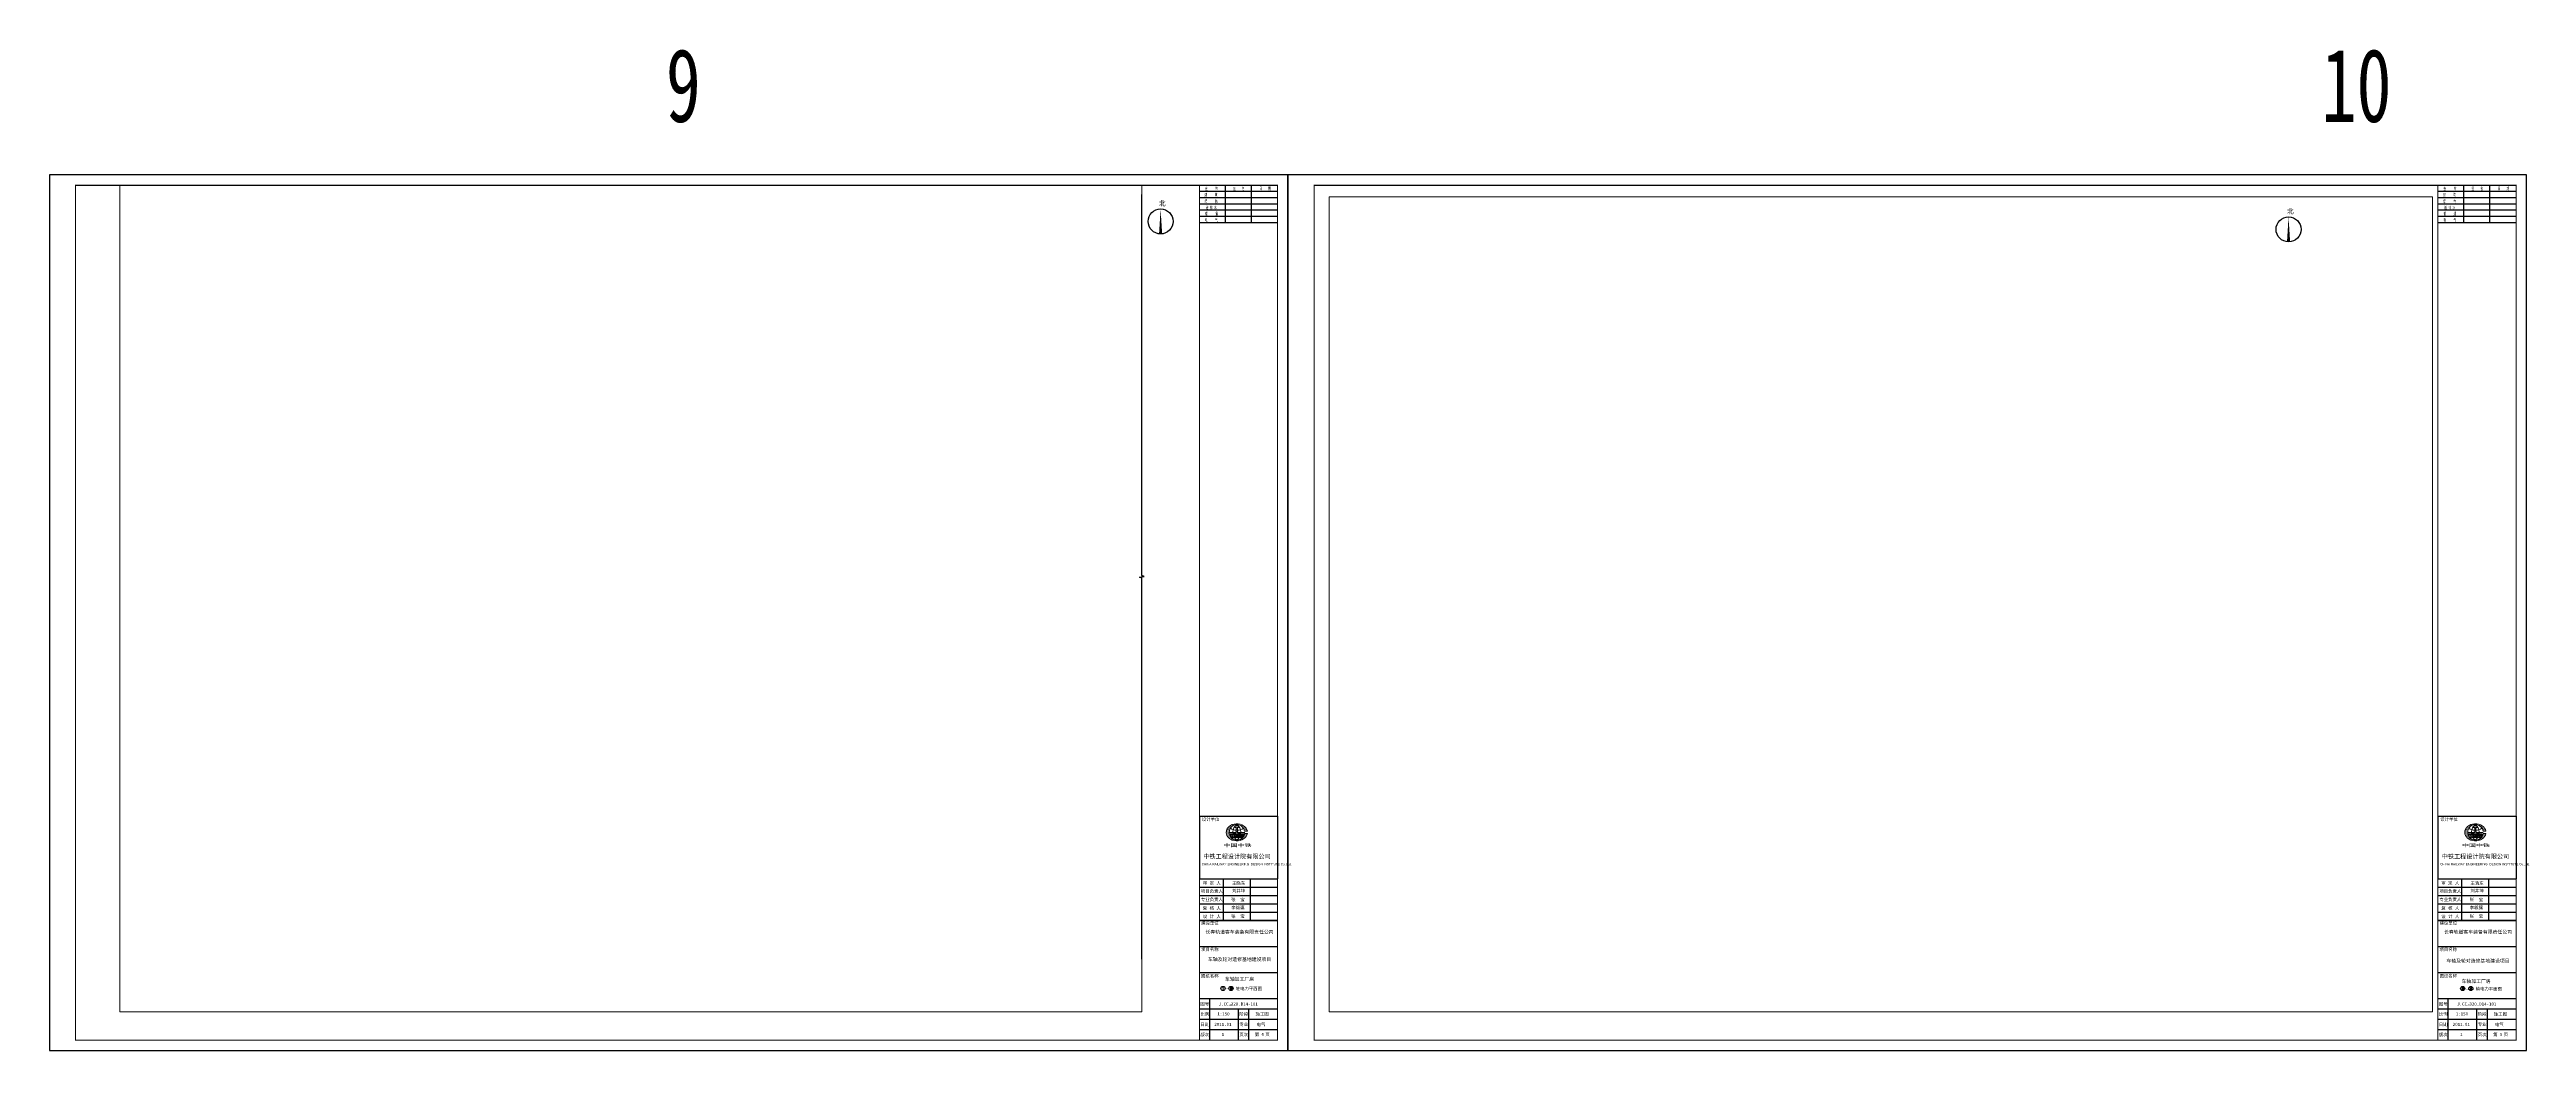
# Paper-space layout 'Layout1' of a CAD drawing. Extents: x -1393 to 985, y 0 to 962.
import ezdxf
from ezdxf.enums import TextEntityAlignment as Align

# ---------------------------------------------------------------- set-up
doc = ezdxf.new("R2010")
doc.units = 0
doc.header["$LTSCALE"] = 1000
doc.header["$MEASUREMENT"] = 0
doc.layers.get('0').update_dxf_attribs({"linetype": 'CONTINUOUS'})
for name, color, linetype in [('AXIS', 7, 'CONTINUOUS'), ('AXIS_TEXT', 7, 'CONTINUOUS'), ('DIM_SYMB', 7, 'CONTINUOUS'), ('PUB_TEXT', 7, 'CONTINUOUS'), ('PUB_TITLE', 7, 'CONTINUOUS'), ('图层3', 7, 'CONTINUOUS'), ('图层5', 2, 'CONTINUOUS'), ('序号', 1, 'CONTINUOUS'), ('视口', 7, 'CONTINUOUS')]:
    doc.layers.add(name, color=color, linetype=linetype)
doc.layers.add('图层1', color=1, linetype='CONTINUOUS', lineweight=20)
doc.layers.add('图层2', color=7, linetype='CONTINUOUS', lineweight=30)
doc.styles.add('-黑体', font='simhei_0.ttf', dxfattribs={"width": 0.8})
doc.styles.add('_TCH_AXIS', font='COMPLEX', dxfattribs={"bigfont": 'GBCBIG'})
doc.styles.add('_TCH_DIM', font='SIMPLEX', dxfattribs={"width": 0.8, "height": 3.5, "bigfont": 'HZTXT'})
doc.styles.add('ST', font='simhei_0.ttf', dxfattribs={"width": 0.8})
doc.styles.add('STYLE-ARIAL', font='arial.ttf')
doc.styles.add('序号', font='simhei_0.ttf', dxfattribs={"width": 0.7})

psp = doc.layouts.get("Layout1")

# ---------------------------------------------------------------- hatches: boundary and pattern name
at = {"layer": '图层3'}
h = psp.add_hatch(dxfattribs=at)
h.set_pattern_fill('DOTS', color=256, scale=30, style=0)
h.set_pattern_definition([(0, (-15656.7878, -5284.3235), (0.238125, 0.47625), [0, -0.47625])])
edge = h.paths.add_edge_path(flags=17)
edge.add_ellipse((-251.5, 213.9), major_axis=(0.438, 0.438), ratio=1, start_angle=57.24, end_angle=132.0356, ccw=False)
edge.add_ellipse((-256, 231.6), major_axis=(-12.5, 12.5), ratio=1, start_angle=149.4413, end_angle=151.5198)
edge.add_line((-251, 214.6), (-251.1, 215.9))
edge.add_ellipse((-252, 215.1), major_axis=(-0.839, 0.839), ratio=1, start_angle=267.2481, end_angle=310.3277)
edge.add_line((-251.9, 216.3), (-253.5, 216.3))
edge.add_ellipse((-253.4, 215.1), major_axis=(-0.839, 0.839), ratio=1, start_angle=-40.3277, end_angle=2.7519)
edge.add_line((-254.3, 215.9), (-254.3, 214.6))
edge.add_ellipse((-249.3, 231.6), major_axis=(12.5, 12.5), ratio=1, start_angle=208.4651, end_angle=210.5587)
edge.add_ellipse((-253.8, 213.9), major_axis=(0.438, 0.438), ratio=1, start_angle=317.9644, end_angle=392.76, ccw=False)
edge.add_line((-253.2, 213.9), (-253.2, 212.7))
edge.add_line((-253.2, 212.7), (-253.2, 210.7))
edge.add_ellipse((-254.4, 210.6), major_axis=(0.865, 0.865), ratio=1, start_angle=238.5159, end_angle=321.8443, ccw=False)
edge.add_ellipse((-256.2, 215.7), major_axis=(4.68, 4.68), ratio=1, start_angle=225.2331, end_angle=243.2431, ccw=False)
edge.add_line((-256.1, 209), (-256.1, 208.4))
edge.add_line((-256.1, 208.4), (-249.2, 208.4))
edge.add_line((-249.2, 208.4), (-249.2, 209))
edge.add_ellipse((-249.2, 215.7), major_axis=(4.68, 4.68), ratio=1, start_angle=206.7569, end_angle=224.8119, ccw=False)
edge.add_ellipse((-251, 210.6), major_axis=(0.865, 0.865), ratio=1, start_angle=128.1557, end_angle=211.4841, ccw=False)
edge.add_line((-252.2, 210.7), (-252.2, 212.7))
edge.add_line((-252.2, 212.7), (-252.1, 213.9))
h.paths.add_polyline_path([(-250.5, 208.2), (-254.7, 208.2), (-254.2, 204.8), (-250.9, 204.8), (-250.7, 205.9), (-253, 205.9), (-253, 206.1), (-250.7, 206.1), (-250.6, 206.9), (-253.1, 206.9), (-253.2, 207.2), (-250.6, 207.2)], flags=17)
h.paths.add_polyline_path([(-254.9, 208.2), (-259.2, 208.2), (-258.2, 204.8), (-256.7, 204.8), (-257.1, 206.1), (-255.8, 204.8), (-254.4, 204.8), (-255.5, 206.1), (-254.6, 206.1)], flags=17)
h.paths.add_polyline_path([(-256.3, 207.3), (-256.3, 207), (-257.3, 207), (-257.4, 207.3)], flags=16)
h.paths.add_polyline_path([(-246.1, 208.2), (-250.2, 208.2), (-250.6, 204.8), (-246.9, 204.8), (-246.5, 206.6), (-247.9, 206.6), (-248, 205.9), (-249.1, 205.9), (-249, 207.2), (-247.8, 207.2), (-247.8, 206.9), (-246.4, 206.9)], flags=17)
edge = h.paths.add_edge_path()
edge.add_line((-245.2, 210.9), (-242.6, 210.9))
edge.add_ellipse((-252.7, 209.8), major_axis=(10.2, 0), ratio=0.808341, start_angle=7.2811, end_angle=87.4803)
edge.add_line((-252.3, 218), (-253.2, 218))
edge.add_ellipse((-252.7, 209.8), major_axis=(10.2, 0), ratio=0.808341, start_angle=92.5197, end_angle=180)
edge.add_ellipse((-252.7, 209.8), major_axis=(10.2, 0), ratio=0.808341, start_angle=180, end_angle=352.7189)
edge.add_line((-242.6, 208.8), (-245.2, 208.8))
edge.add_ellipse((-252.6, 209.8), major_axis=(-5.27, 5.27), ratio=1, start_angle=184.6113, end_angle=217.2317, ccw=False)
edge.add_line((-246.9, 204.9), (-246.9, 204.8))
edge.add_line((-246.9, 204.8), (-247, 204.8))
edge.add_ellipse((-252.6, 209.8), major_axis=(-5.27, 5.27), ratio=1, start_angle=86.5562, end_angle=183.4438, ccw=False)
edge.add_line((-258.1, 204.8), (-258.2, 204.8))
edge.add_line((-258.2, 204.8), (-258.3, 205))
edge.add_ellipse((-252.6, 209.8), major_axis=(-5.27, 5.27), ratio=1, start_angle=-126.6957, end_angle=85.1031, ccw=False)
h = psp.add_hatch(dxfattribs=at)
h.set_pattern_fill('DOTS', color=256, scale=30, style=0)
h.set_pattern_definition([(0, (-14467.7878, -5284.3235), (0.238125, 0.47625), [0, -0.47625])])
edge = h.paths.add_edge_path(flags=17)
edge.add_ellipse((937.5, 213.9), major_axis=(0.438, 0.438), ratio=1, start_angle=57.24, end_angle=132.0356, ccw=False)
edge.add_ellipse((933, 231.6), major_axis=(-12.5, 12.5), ratio=1, start_angle=149.4413, end_angle=151.5198)
edge.add_line((938, 214.6), (937.9, 215.9))
edge.add_ellipse((937, 215.1), major_axis=(-0.839, 0.839), ratio=1, start_angle=267.2481, end_angle=310.3277)
edge.add_line((937.1, 216.3), (935.5, 216.3))
edge.add_ellipse((935.6, 215.1), major_axis=(-0.839, 0.839), ratio=1, start_angle=-40.3277, end_angle=2.7519)
edge.add_line((934.7, 215.9), (934.7, 214.6))
edge.add_ellipse((939.7, 231.6), major_axis=(12.5, 12.5), ratio=1, start_angle=208.4651, end_angle=210.5587)
edge.add_ellipse((935.2, 213.9), major_axis=(0.438, 0.438), ratio=1, start_angle=317.9644, end_angle=392.76, ccw=False)
edge.add_line((935.8, 213.9), (935.8, 212.7))
edge.add_line((935.8, 212.7), (935.8, 210.7))
edge.add_ellipse((934.6, 210.6), major_axis=(0.865, 0.865), ratio=1, start_angle=238.5159, end_angle=321.8443, ccw=False)
edge.add_ellipse((932.8, 215.7), major_axis=(4.68, 4.68), ratio=1, start_angle=225.2331, end_angle=243.2431, ccw=False)
edge.add_line((932.9, 209), (932.9, 208.4))
edge.add_line((932.9, 208.4), (939.8, 208.4))
edge.add_line((939.8, 208.4), (939.8, 209))
edge.add_ellipse((939.8, 215.7), major_axis=(4.68, 4.68), ratio=1, start_angle=206.7569, end_angle=224.8119, ccw=False)
edge.add_ellipse((938, 210.6), major_axis=(0.865, 0.865), ratio=1, start_angle=128.1557, end_angle=211.4841, ccw=False)
edge.add_line((936.8, 210.7), (936.8, 212.7))
edge.add_line((936.8, 212.7), (936.9, 213.9))
h.paths.add_polyline_path([(938.5, 208.2), (934.3, 208.2), (934.8, 204.8), (938.1, 204.8), (938.3, 205.9), (936, 205.9), (936, 206.1), (938.3, 206.1), (938.4, 206.9), (935.9, 206.9), (935.8, 207.2), (938.4, 207.2)], flags=17)
h.paths.add_polyline_path([(934.1, 208.2), (929.8, 208.2), (930.8, 204.8), (932.3, 204.8), (931.9, 206.1), (933.2, 204.8), (934.6, 204.8), (933.5, 206.1), (934.4, 206.1)], flags=17)
h.paths.add_polyline_path([(932.7, 207.3), (932.7, 207), (931.7, 207), (931.6, 207.3)], flags=16)
h.paths.add_polyline_path([(942.9, 208.2), (938.8, 208.2), (938.4, 204.8), (942.1, 204.8), (942.5, 206.6), (941.1, 206.6), (941, 205.9), (939.9, 205.9), (940, 207.2), (941.2, 207.2), (941.2, 206.9), (942.6, 206.9)], flags=17)
edge = h.paths.add_edge_path()
edge.add_line((943.8, 210.9), (946.4, 210.9))
edge.add_ellipse((936.3, 209.8), major_axis=(10.2, 0), ratio=0.808341, start_angle=7.2811, end_angle=87.4803)
edge.add_line((936.7, 218), (935.8, 218))
edge.add_ellipse((936.3, 209.8), major_axis=(10.2, 0), ratio=0.808341, start_angle=92.5197, end_angle=180)
edge.add_ellipse((936.3, 209.8), major_axis=(10.2, 0), ratio=0.808341, start_angle=180, end_angle=352.7189)
edge.add_line((946.4, 208.8), (943.8, 208.8))
edge.add_ellipse((936.4, 209.8), major_axis=(-5.27, 5.27), ratio=1, start_angle=184.6113, end_angle=217.2317, ccw=False)
edge.add_line((942.1, 204.9), (942.1, 204.8))
edge.add_line((942.1, 204.8), (942, 204.8))
edge.add_ellipse((936.4, 209.8), major_axis=(-5.27, 5.27), ratio=1, start_angle=86.5562, end_angle=183.4438, ccw=False)
edge.add_line((930.9, 204.8), (930.8, 204.8))
edge.add_line((930.8, 204.8), (930.7, 205))
edge.add_ellipse((936.4, 209.8), major_axis=(-5.27, 5.27), ratio=1, start_angle=-126.6957, end_angle=85.1031, ccw=False)

# ---------------------------------------------------------------- linework, layer by layer
for p, q in [((-213.6, 825.3), (-288.6, 825.3)), ((-213.6, 819.3), (-288.6, 819.3)), ((-213.6, 813.3), (-288.6, 813.3)), ((-263.6, 795.3), (-263.6, 831.3)), ((-238.6, 795.3), (-238.6, 831.3)), ((975.4, 825.3), (900.4, 825.3)), ((975.4, 819.3), (900.4, 819.3)), ((975.4, 813.3), (900.4, 813.3)), ((925.4, 795.3), (925.4, 831.3)), ((950.4, 795.3), (950.4, 831.3)), ((-213.6, 807.3), (-288.6, 807.3)), ((-213.6, 801.3), (-288.6, 801.3)), ((-213.6, 795.3), (-288.6, 795.3)), ((975.4, 807.3), (900.4, 807.3)), ((975.4, 801.3), (900.4, 801.3)), ((975.4, 795.3), (900.4, 795.3)), ((-288.6, 157.3), (-213.6, 157.3)), ((-288.6, 149.3), (-213.6, 149.3)), ((-265.6, 125.3), (-265.6, 165.3)), ((-239.6, 125.3), (-239.6, 165.3)), ((900.4, 157.3), (975.4, 157.3)), ((900.4, 149.3), (975.4, 149.3)), ((923.4, 125.3), (923.4, 165.3)), ((949.4, 125.3), (949.4, 165.3)), ((-288.6, 141.3), (-213.6, 141.3)), ((-288.6, 133.3), (-213.6, 133.3)), ((900.4, 141.3), (975.4, 141.3)), ((900.4, 133.3), (975.4, 133.3)), ((-278.6, 10.3), (-278.6, 50.3)), ((910.4, 10.3), (910.4, 50.3)), ((-288.6, 40.3), (-213.6, 40.3)), ((-288.6, 30.3), (-213.6, 30.3)), ((-251.1, 10.3), (-251.1, 40.3)), ((-241.1, 10.3), (-241.1, 40.3)), ((900.4, 40.3), (975.4, 40.3)), ((900.4, 30.3), (975.4, 30.3)), ((937.9, 10.3), (937.9, 40.3)), ((947.9, 10.3), (947.9, 40.3)), ((-288.6, 20.3), (-213.6, 20.3)), ((900.4, 20.3), (975.4, 20.3))]:
    psp.add_line(p, q)
at = {"color": 5}
for p, q in [((-288.6, 225.3), (-288.6, 165.3)), ((-288.6, 225.3), (-213.6, 225.3)), ((-213.6, 225.3), (-213.6, 165.3)), ((900.4, 225.3), (900.4, 165.3)), ((900.4, 225.3), (975.4, 225.3)), ((975.4, 225.3), (975.4, 165.3)), ((-288.6, 165.3), (-213.6, 165.3)), ((-288.6, 165.3), (-213.6, 165.3)), ((-288.6, 165.3), (-213.6, 165.3)), ((900.4, 165.3), (975.4, 165.3)), ((900.4, 165.3), (975.4, 165.3)), ((900.4, 165.3), (975.4, 165.3)), ((-288.6, 125.3), (-213.6, 125.3)), ((900.4, 125.3), (975.4, 125.3)), ((-288.6, 100.3), (-213.6, 100.3)), ((900.4, 100.3), (975.4, 100.3)), ((-288.6, 75.3), (-213.6, 75.3)), ((900.4, 75.3), (975.4, 75.3)), ((-288.6, 50.3), (-213.6, 50.3)), ((900.4, 50.3), (975.4, 50.3))]:
    psp.add_line(p, q, dxfattribs=at)
at = {"layer": 'AXIS'}
for centre in [(-266, 59.9), (-258.3, 59.9), (924.2, 59.8), (932, 59.8)]:
    psp.add_circle(centre, 2, dxfattribs=at)
at = {"layer": 'DIM_SYMB'}
psp.add_lwpolyline([(-343.9, 87.9), (-343.9, 454.1), (-346, 454.9), (-341.8, 455.6), (-343.9, 456.4), (-343.9, 822.6)], dxfattribs=at)
for points in [[(-325.9, 784.6, 3, 0, 0), (-325.9, 808.6, 0, 0, 0)], [(757, 777, 3, 0, 0), (757, 801, 0, 0, 0)]]:
    psp.add_lwpolyline(points, format="xyseb", dxfattribs=at)
for centre in [(-325.9, 796.6), (757, 789)]:
    psp.add_circle(centre, 12, dxfattribs=at)
at = {"layer": 'PUB_TITLE'}
for p, q in [((-288.6, 225.3), (-213.6, 225.3)), ((900.4, 225.3), (975.4, 225.3))]:
    psp.add_line(p, q, dxfattribs=at)
for points in [[(-1392.6, 0.3), (-203.6, 0.3), (-203.6, 841.3), (-1392.6, 841.3)], [(-203.6, 0.3), (985.4, 0.3), (985.4, 841.3), (-203.6, 841.3)]]:
    psp.add_lwpolyline(points, close=True, dxfattribs=at)
at = {"layer": 'PUB_TITLE', "const_width": 1}
for points in [[(-1367.6, 10.3), (-213.6, 10.3), (-213.6, 831.3), (-1367.6, 831.3)], [(-178.6, 10.3), (975.4, 10.3), (975.4, 831.3), (-178.6, 831.3)]]:
    psp.add_lwpolyline(points, close=True, dxfattribs=at)
for points in [[(-288.6, 831.3), (-288.6, 10.3)], [(900.4, 831.3), (900.4, 10.3)], [(-288.6, 225.3), (-213.6, 225.3)], [(900.4, 225.3), (975.4, 225.3)], [(-288.6, 165.3), (-213.6, 165.3)], [(900.4, 165.3), (975.4, 165.3)], [(-288.6, 125.3), (-213.6, 125.3)], [(900.4, 125.3), (975.4, 125.3)], [(-288.6, 100.3), (-213.6, 100.3)], [(900.4, 100.3), (975.4, 100.3)], [(-288.6, 75.3), (-213.6, 75.3)], [(900.4, 75.3), (975.4, 75.3)], [(-288.6, 50.3), (-213.6, 50.3)], [(900.4, 50.3), (975.4, 50.3)]]:
    psp.add_lwpolyline(points, dxfattribs=at)
at = {"layer": '图层1'}
for p, q in [((-254.3, 214.6), (-254.3, 215.9)), ((-253.5, 216.3), (-251.9, 216.3)), ((-252.8, 216.3), (-253.5, 216.3)), ((-251, 214.6), (-251.1, 215.9)), ((-251, 214.6), (-251.1, 215.9)), ((934.7, 214.6), (934.7, 215.9)), ((935.5, 216.3), (937.1, 216.3)), ((936.2, 216.3), (935.5, 216.3)), ((938, 214.6), (937.9, 215.9)), ((938, 214.6), (937.9, 215.9)), ((-259.2, 208.2), (-258.2, 204.8)), ((-258.2, 204.8), (-256.7, 204.8)), ((-256.3, 207.3), (-257.4, 207.3)), ((-257.4, 207.3), (-257.3, 207)), ((-257.3, 207), (-256.3, 207)), ((-257.1, 206.1), (-255.8, 204.8)), ((-256.7, 204.8), (-257.1, 206.1)), ((-256.3, 207), (-256.3, 207.3)), ((-256.1, 208.4), (-256.1, 209)), ((-256.1, 208.4), (-249.2, 208.4)), ((-255.8, 204.8), (-254.4, 204.8)), ((-255.5, 206.1), (-254.6, 206.1)), ((-254.4, 204.8), (-255.5, 206.1)), ((-254.2, 204.8), (-250.9, 204.8)), ((-253.2, 213.9), (-253.2, 212.7)), ((-253.2, 212.7), (-253.2, 210.7)), ((-252.1, 213.9), (-252.2, 212.7)), ((-252.2, 212.7), (-252.2, 210.7)), ((-250.6, 204.8), (-246.9, 204.8)), ((-249.2, 208.4), (-249.2, 209)), ((-245.2, 210.9), (-242.6, 210.9)), ((-245.2, 208.8), (-242.6, 208.8)), ((929.8, 208.2), (930.8, 204.8)), ((930.8, 204.8), (932.3, 204.8)), ((932.7, 207.3), (931.6, 207.3)), ((931.6, 207.3), (931.7, 207)), ((931.7, 207), (932.7, 207)), ((931.9, 206.1), (933.2, 204.8)), ((932.3, 204.8), (931.9, 206.1)), ((932.7, 207), (932.7, 207.3)), ((932.9, 208.4), (932.9, 209)), ((932.9, 208.4), (939.8, 208.4)), ((933.2, 204.8), (934.6, 204.8)), ((933.5, 206.1), (934.4, 206.1)), ((934.6, 204.8), (933.5, 206.1)), ((934.8, 204.8), (938.1, 204.8)), ((935.8, 213.9), (935.8, 212.7)), ((935.8, 212.7), (935.8, 210.7)), ((936.9, 213.9), (936.8, 212.7)), ((936.8, 212.7), (936.8, 210.7)), ((938.4, 204.8), (942.1, 204.8)), ((939.8, 208.4), (939.8, 209)), ((943.8, 210.9), (946.4, 210.9)), ((943.8, 208.8), (946.4, 208.8))]:
    psp.add_line(p, q, dxfattribs=at)
at = {"layer": '图层1', "lineweight": 40}
for p, q in [((-259.2, 208.2), (-254.9, 208.2)), ((-254.9, 208.2), (-254.6, 206.1)), ((-254.7, 208.2), (-250.5, 208.2)), ((-254.7, 208.2), (-254.2, 204.8)), ((-253.2, 207.2), (-253.1, 206.9)), ((-253.2, 207.2), (-250.6, 207.2)), ((-253.1, 206.9), (-250.6, 206.9)), ((-253, 206.1), (-253, 205.9)), ((-253, 206.1), (-250.7, 206.1)), ((-253, 205.9), (-250.7, 205.9)), ((-250.7, 205.9), (-250.9, 204.8)), ((-250.6, 206.9), (-250.7, 206.1)), ((-250.2, 208.2), (-250.6, 204.8)), ((-250.5, 208.2), (-250.6, 207.2)), ((-250.2, 208.2), (-246.1, 208.2)), ((-249, 207.2), (-249.1, 205.9)), ((-249.1, 205.9), (-248, 205.9)), ((-249, 207.2), (-247.8, 207.2)), ((-247.9, 206.6), (-248, 205.9)), ((-247.9, 206.6), (-246.5, 206.6)), ((-247.8, 207.2), (-247.8, 206.9)), ((-247.8, 206.9), (-246.4, 206.9)), ((-246.5, 206.6), (-246.9, 204.8)), ((-246.1, 208.2), (-246.4, 206.9)), ((929.8, 208.2), (934.1, 208.2)), ((934.1, 208.2), (934.4, 206.1)), ((934.3, 208.2), (938.5, 208.2)), ((934.3, 208.2), (934.8, 204.8)), ((935.8, 207.2), (935.9, 206.9)), ((935.8, 207.2), (938.4, 207.2)), ((935.9, 206.9), (938.4, 206.9)), ((936, 206.1), (936, 205.9)), ((936, 206.1), (938.3, 206.1)), ((936, 205.9), (938.3, 205.9)), ((938.3, 205.9), (938.1, 204.8)), ((938.4, 206.9), (938.3, 206.1)), ((938.8, 208.2), (938.4, 204.8)), ((938.5, 208.2), (938.4, 207.2)), ((938.8, 208.2), (942.9, 208.2)), ((940, 207.2), (939.9, 205.9)), ((939.9, 205.9), (941, 205.9)), ((940, 207.2), (941.2, 207.2)), ((941.1, 206.6), (941, 205.9)), ((941.1, 206.6), (942.5, 206.6)), ((941.2, 207.2), (941.2, 206.9)), ((941.2, 206.9), (942.6, 206.9)), ((942.5, 206.6), (942.1, 204.8)), ((942.9, 208.2), (942.6, 206.9))]:
    psp.add_line(p, q, dxfattribs=at)
at = {"layer": '图层1'}
for centre, major_axis, ratio, start_param, end_param in [((-252.7, 209.8), (-10.2, 0), 0.808341, 3.268672, 9.297699), ((-252.6, 209.8), (-5.27, 5.27), 1, 4.071928, 7.768514), ((-253.4, 215.1), (0.839, 0.839), 1, 0.866945, 1.618825), ((-249.3, 231.6), (12.5, 12.5), 1, 3.638403, 3.674943), ((-253.8, 213.9), (-0.438, 0.438), 1, 4.009774, 5.284158), ((-251.5, 213.9), (-0.438, 0.438), 1, -0.571769, 0.702615), ((-252, 215.1), (-0.839, 0.839), 1, 4.66436, 5.416241), ((-256, 231.6), (-12.5, 12.5), 1, 2.608242, 2.644782), ((936.3, 209.8), (-10.2, 0), 0.808341, 3.268672, 9.297699), ((936.4, 209.8), (-5.27, 5.27), 1, 4.071928, 7.768514), ((935.6, 215.1), (0.839, 0.839), 1, 0.866945, 1.618825), ((939.7, 231.6), (12.5, 12.5), 1, 3.638403, 3.674943), ((935.2, 213.9), (-0.438, 0.438), 1, 4.009774, 5.284158), ((937.5, 213.9), (-0.438, 0.438), 1, -0.571769, 0.702615), ((937, 215.1), (-0.839, 0.839), 1, 4.66436, 5.416241), ((933, 231.6), (-12.5, 12.5), 1, 2.608242, 2.644782), ((-252.6, 209.8), (-5.27, 5.27), 1, 1.510691, 3.201698), ((-256.2, 215.7), (-4.68, 4.68), 1, 2.360262, 2.674597), ((-254.4, 210.6), (0.865, 0.865), 1, 4.162888, 5.617243), ((-251, 210.6), (0.865, 0.865), 1, 2.236739, 3.691093), ((-249.2, 215.7), (4.68, 4.68), 1, 3.608589, 3.922923), ((-252.6, 209.8), (-5.27, 5.27), 1, 3.222076, 3.791408), ((936.4, 209.8), (-5.27, 5.27), 1, 1.510691, 3.201698), ((932.8, 215.7), (-4.68, 4.68), 1, 2.360262, 2.674597), ((934.6, 210.6), (0.865, 0.865), 1, 4.162888, 5.617243), ((938, 210.6), (0.865, 0.865), 1, 2.236739, 3.691093), ((939.8, 215.7), (4.68, 4.68), 1, 3.608589, 3.922923), ((936.4, 209.8), (-5.27, 5.27), 1, 3.222076, 3.791408)]:
    psp.add_ellipse(centre, major_axis=major_axis, ratio=ratio, start_param=start_param, end_param=end_param, dxfattribs=at)
at = {"layer": '图层2', "lineweight": 20}
for p, q in [((-253.4, 209.8), (-260, 209.8)), ((-245.1, 209.8), (-252, 209.8)), ((935.6, 209.8), (929, 209.8)), ((943.9, 209.8), (937, 209.8))]:
    psp.add_line(p, q, dxfattribs=at)
for centre, major_axis, start_param, end_param in [((-247.3, 209.8), (6.5, 6.5), 1.649119, 2.532107), ((-247.3, 209.8), (6.5, 6.5), 1.410952, 1.576299), ((-258.1, 209.8), (-6.5, 6.5), 4.706886, 4.872233), ((-258.1, 209.8), (-6.5, 6.5), 3.751078, 4.634066), ((941.7, 209.8), (6.5, 6.5), 1.649119, 2.532107), ((941.7, 209.8), (6.5, 6.5), 1.410952, 1.576299), ((930.9, 209.8), (-6.5, 6.5), 4.706886, 4.872233), ((930.9, 209.8), (-6.5, 6.5), 3.751078, 4.634066), ((-252.6, 222.5), (7.57, 7.57), 3.306532, 3.876341), ((-252.6, 196.9), (-7.57, 7.57), -0.2013, -0.170228), ((-247.3, 209.8), (6.5, 6.5), 2.924018, 3.301437), ((-252.6, 196.9), (7.57, 7.57), 0.969417, 0.988006), ((-258.1, 209.8), (-6.5, 6.5), 2.981748, 3.359167), ((-252.6, 222.5), (7.57, 7.57), 3.964297, 4.553569), ((-252.6, 196.9), (7.57, 7.57), 0.569731, 0.592163), ((-252.6, 196.9), (-7.57, 7.57), -1.241203, -1.129478), ((-252.6, 196.9), (-7.57, 7.57), -1.406349, -1.373389), ((936.4, 222.5), (7.57, 7.57), 3.306532, 3.876341), ((936.4, 196.9), (-7.57, 7.57), -0.2013, -0.170228), ((941.7, 209.8), (6.5, 6.5), 2.924018, 3.301437), ((936.4, 196.9), (7.57, 7.57), 0.969417, 0.988006), ((930.9, 209.8), (-6.5, 6.5), 2.981748, 3.359167), ((936.4, 222.5), (7.57, 7.57), 3.964297, 4.553569), ((936.4, 196.9), (7.57, 7.57), 0.569731, 0.592163), ((936.4, 196.9), (-7.57, 7.57), -1.241203, -1.129478), ((936.4, 196.9), (-7.57, 7.57), -1.406349, -1.373389)]:
    psp.add_ellipse(centre, major_axis=major_axis, ratio=1, start_param=start_param, end_param=end_param, dxfattribs=at)

# ---------------------------------------------------------------- texts
at = {"style": 'ST', "width": 0.6}
for s, p in [('建     筑', (-277.5, 822.4)), ('结     构', (-277.4, 816.1)), ('会     签', (-277.1, 828.2)), ('给 排 水', (-277.2, 810)), ('签    名', (-250.8, 828.3)), ('日    期', (-225.6, 828.3)), ('建     筑', (911.5, 822.4)), ('结     构', (911.6, 816.1)), ('会     签', (911.9, 828.2)), ('给 排 水', (911.8, 810)), ('签    名', (938.2, 828.3)), ('日    期', (963.4, 828.3)), ('暖     通', (-277.2, 804.1)), ('电     气', (-277.3, 798)), ('暖     通', (911.8, 804.1)), ('电     气', (911.7, 798))]:
    psp.add_text(s, height=3, dxfattribs=at).set_placement(p, align=Align.MIDDLE)
at = {"style": '-黑体'}
for s, height, p in [('设计单位', 3, (-286.3, 220.8)), ('设计单位', 3, (-286.3, 220.8)), ('设计单位', 3, (902.7, 220.8)), ('设计单位', 3, (902.7, 220.8)), ('中铁工程设计院有限公司', 4.2, (-284.9, 184.6)), ('中铁工程设计院有限公司', 4.2, (904.1, 184.6))]:
    psp.add_text(s, height=height, dxfattribs=at).set_placement(p)
at = {"style": 'STYLE-ARIAL', "width": 0.8}
for p in [(-286.4, 178.2), (902.6, 178.2)]:
    psp.add_text('CHINA RAILWAY ENGINEERING  DESIGN INSTITUTE Co.,Ltd.', height=2.15, dxfattribs=at).set_placement(p)
at = {"style": '-黑体'}
for s, height, p in [('项目负责人', 3, (-276.7, 153.4)), ('专业负责人', 3, (-276.7, 145.4)), ('审 定 人', 3, (-276.7, 161.2)), ('张  宝', 3, (-251.7, 145.3)), ('刘井坤', 3, (-251, 153.8)), ('王晓东', 3, (-251, 161.1)), ('项目负责人', 3, (912.3, 153.4)), ('专业负责人', 3, (912.3, 145.4)), ('审 定 人', 3, (912.3, 161.2)), ('张  宝', 3, (937.3, 145.3)), ('刘井坤', 3, (938, 153.8)), ('王晓东', 3, (938, 161.1)), ('建设单位', 3, (-278.6, 122.8)), ('复 核 人', 3, (-276.7, 137.1)), ('设 计 人', 3, (-276.7, 129.1)), ('李毅骧', 3, (-251.7, 137.7)), ('张  宝', 3, (-251.7, 129.3)), ('建设单位', 3, (910.4, 122.8)), ('复 核 人', 3, (912.3, 137.1)), ('设 计 人', 3, (912.3, 129.1)), ('李毅骧', 3, (937.3, 137.7)), ('张  宝', 3, (937.3, 129.3)), ('项目名称', 3, (-278.6, 97.4)), ('长春轨道客车装备有限责任公司', 3.333, (-250.1, 114.3)), ('项目名称', 3, (910.4, 97.4)), ('长春轨道客车装备有限责任公司', 3.333, (938.9, 114.3)), ('图纸名称', 3, (-278.6, 72)), ('车轴及轮对造修基地建设项目', 3.333, (-250.1, 88)), ('图纸名称', 3, (910.4, 72)), ('车轴及轮对造修基地建设项目', 3.333, (938.9, 86.5)), ('车轴加工厂房', 3.33, (-250.1, 69)), ('  -   轴电力平面图', 3, (-248.2, 59.8)), ('车轴加工厂房', 3.33, (937.1, 67)), ('  -   轴电力平面图', 3, (942.2, 59.6)), ('图号', 3, (-283.5, 44.9)), ('比例', 3, (-283.5, 35.4)), ('日期', 3, (-283.5, 25.4)), ('2011.01', 3, (-266.1, 25.4)), ('1:150', 3, (-265.5, 35.4)), ('J.CC 320.D14-101', 3, (-251.3, 44.9)), ('ZB', 1.5, (-259, 44.2)), ('专业', 3, (-246.1, 25.4)), ('阶段', 3, (-246.1, 35.4)), ('施工图', 3, (-228.4, 35.4)), ('电气', 3, (-229.7, 25.4)), ('图号', 3, (905.5, 44.9)), ('比例', 3, (905.5, 35.4)), ('日期', 3, (905.5, 25.4)), ('2011.01', 3, (922.9, 25.4)), ('1:150', 3, (923.5, 35.4)), ('J.CC 320.D14-101', 3, (937.7, 44.9)), ('ZB', 1.5, (930, 44.2)), ('专业', 3, (942.9, 25.4)), ('阶段', 3, (942.9, 35.4)), ('施工图', 3, (960.3, 35.4)), ('电气', 3, (959.3, 25.4)), ('版次', 3, (-283.5, 15.6)), (' 1 ', 3, (-266.1, 15.8)), ('页次', 3, (-246.1, 15.6)), ('第', 3, (-233.4, 15.7)), ('4', 3, (-228, 15.7)), ('页', 3, (-223.3, 15.7)), ('版次', 3, (905.5, 15.6)), (' 1 ', 3, (922.9, 15.8)), ('页次', 3, (942.9, 15.6)), ('第', 3, (955.6, 15.7)), ('5', 3, (961, 15.7)), ('页', 3, (965.7, 15.7))]:
    psp.add_text(s, height=height, dxfattribs=at).set_placement(p, align=Align.MIDDLE)
at = {"layer": 'AXIS_TEXT', "style": '_TCH_AXIS'}
for s, width, p, p2 in [('1', 2.333333, (-267.2, 58.8), (-264.9, 58.8)), ('18', 0.724138, (-259.4, 58.8), (-257.1, 58.8)), ('18', 0.724138, (923.1, 58.6), (925.4, 58.6)), ('34', 0.6, (930.9, 58.6), (933.2, 58.6))]:
    psp.add_text(s, height=2.26, dxfattribs=dict(at, width=width)).set_placement(p, p2, align=Align.FIT)
at = {"layer": 'PUB_TEXT', "style": '_TCH_DIM'}
for p in [(-327.5, 811.1), (755.5, 803.5)]:
    psp.add_text('北', height=4.82, dxfattribs=at).set_placement(p)
at = {"layer": '图层5', "style": '-黑体', "width": 1.6}
for p in [(-265.5, 195.9), (923.5, 195.9)]:
    psp.add_text('中国中铁', height=3, dxfattribs=at).set_placement(p)
at = {"layer": '序号', "style": '序号', "width": 0.7}
for s, height, p in [('9', 70.5, (-800.9, 892.2)), ('10', 70.49, (788.7, 892.2))]:
    psp.add_text(s, height=height, dxfattribs=at).set_placement(p)

# ---------------------------------------------------------------- viewports
at = {"layer": '视口'}
psp.add_viewport(center=(-834.5, 434.4), size=(981.3, 793.792), view_center_point=(646580.1, -375235.5), view_height=119068.784, dxfattribs=at)
psp.add_viewport(center=(365.7, 428.9), size=(1059.3, 783.027), view_center_point=(782871.8, -376095.3), view_height=117454.05, status=3, dxfattribs=at)

doc.saveas('drawing.dxf')
